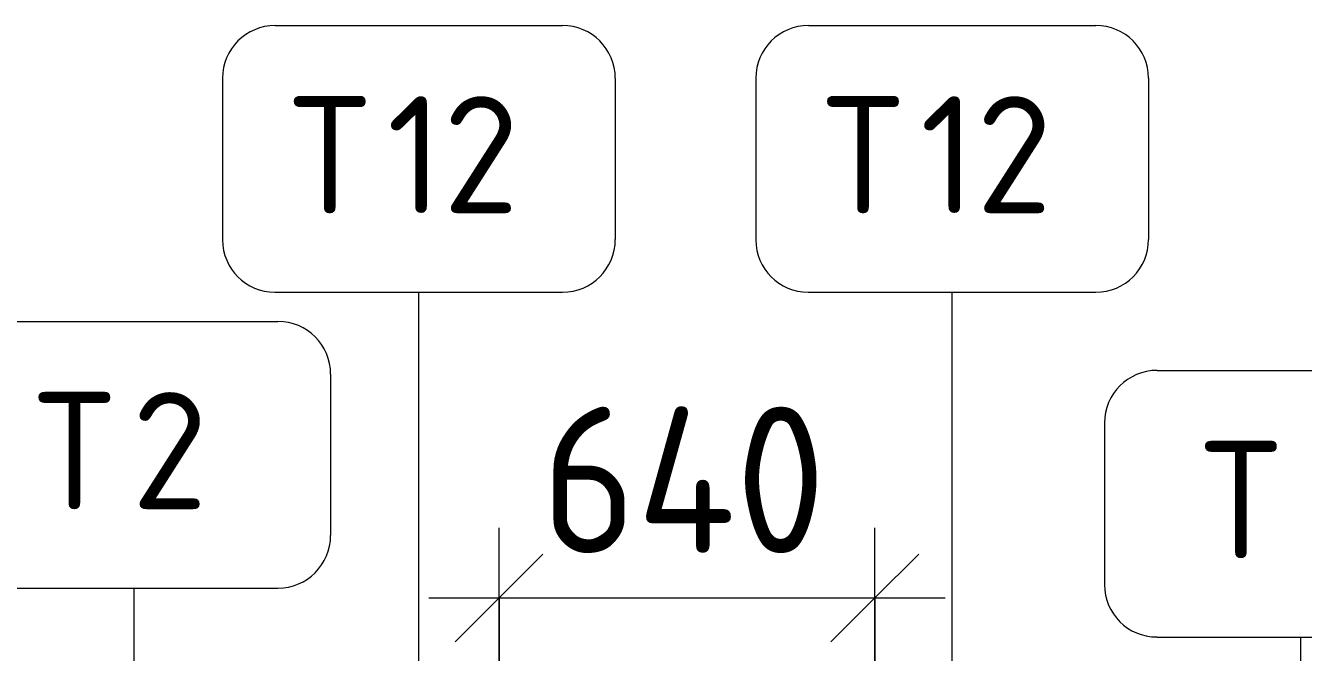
# Model space of a CAD drawing. Header units: millimetres. Extents: x 35092 to 251863, y -8553 to 29549.
# Drawn here: x 59330 to 61513, y 27424 to 28495 of the extents above; entities that cross this region are included whole.
import ezdxf

# ---------------------------------------------------------------- set-up
doc = ezdxf.new("R2010")
doc.units = ezdxf.units.MM
for name, color, linetype, lineweight in [('A-ANNO-DIMS', 7, 'Continuous', 9), ('A-ANNO-DIMS-100', 7, 'Continuous', 9), ('I-FURN-IDEN', 7, 'Continuous', 9)]:
    doc.layers.add(name, color=color, linetype=linetype, lineweight=lineweight)
doc.styles.add('GOST Common', font='GOST_Common.ttf', dxfattribs={"height": 200})
doc.styles.add('ISOCPEUR', font='isocpeur.ttf', dxfattribs={"width": 0.9, "height": 250})
doc.dimstyles.new('ISO-2_5_0_9К_БОЛЬШОЙ', dxfattribs={"dimscale": 304.8, "dimtxt": 248.995294, "dimasz": 0.492126, "dimexe": 0.393701, "dimexo": 0.984252, "dimgap": 0, "dimtad": 1, "dimdec": 0, "dimrnd": 10, "dimzin": 0, "dimdsep": 46, "dimtxsty": 'ISOCPEUR', "dimblk1": 'OBLIQUE', "dimblk2": 'OBLIQUE', "dimsah": 1, "dimcen": 0.09, "dimdle": 0.393701, "dimazin": 0, "dimtfac": 1, "dimtdec": 4, "dimtix": 1, "dimtmove": 0, "dimatfit": 3, "dimfxl": 1, "dimtvp": 1, "dimtolj": 1, "dimtzin": 0, "dimarcsym": 2})

# ---------------------------------------------------------------- blocks, each defined once
blk = doc.blocks.new('Марка_Мебель - В прямоуг_Balcon_Марка-25523697-План расстановки мебели и оборудования 2 этажа в осях 12-23')
at = {"layer": 'I-FURN-IDEN'}
for p, q in [((-2.455, 2.278), (2.455, 2.278)), ((-3.355, 1.378), (-3.355, -1.384)), ((3.355, 1.378), (3.355, -1.378)), ((-2.461, -2.278), (2.455, -2.278))]:
    blk.add_line(p, q, dxfattribs=at)
for centre, radius, start, end in [((-2.455, 1.378), 0.9, 90, 180), ((2.455, 1.378), 0.9, 0, 90), ((-2.461, -1.384), 0.893, 180, 270), ((2.455, -1.378), 0.9, 270, 0)]:
    blk.add_arc(centre, radius, start, end, dxfattribs=at)
blk = doc.blocks.new('DIMBLOCK64-План расстановки мебели и оборудования 2 этажа в осях 12-23')
at = {"layer": 'A-ANNO-DIMS-100'}
for p, q in [((60139, 27179), (60139, 27637.5)), ((60781, 27200), (60781, 27637.5)), ((60019, 27517.5), (60901, 27517.5)), ((60139, 27517.5), (60139, 27179)), ((60781, 27517.5), (60781, 27200))]:
    blk.add_line(p, q, dxfattribs=at)
at = {"layer": 'A-ANNO-DIMS-100', "lineweight": 20}
for p, q in [((60139, 27517.5), (60214, 27592.5)), ((60781, 27517.5), (60856, 27592.5)), ((60139, 27517.5), (60064, 27442.5)), ((60781, 27517.5), (60706, 27442.5))]:
    blk.add_line(p, q, dxfattribs=at)
at = {"layer": 'A-ANNO-DIMS-100', "color": 0, "insert": (60211, 27844.2), "char_height": 250, "width": 597.589, "attachment_point": 1, "line_spacing_factor": 1.149209, "style": 'ISOCPEUR'}
blk.add_mtext('640', dxfattribs=at)
blk = doc.blocks.new('_Oblique')
at = {"color": 0, "linetype": 'ByBlock', "lineweight": -2}
blk.add_line((-0.5, -0.5), (0.5, 0.5), dxfattribs=at)

msp = doc.modelspace()

# ---------------------------------------------------------------- linework, layer by layer
at = {"layer": 'I-FURN-IDEN'}
for p, q in [((60002, 26841.6), (60002, 28039.8)), ((60913.1, 26854.3), (60913.1, 28039.8)), ((59515.7, 26742.5), (59515.7, 27534.3)), ((61508.7, 26628.7), (61508.7, 27450.7))]:
    msp.add_line(p, q, dxfattribs=at)

# ---------------------------------------------------------------- block references
at = {"layer": 'I-FURN-IDEN', "xscale": 99.99999999999993, "yscale": 99.99999999999993, "zscale": 99.99999999999993}
for p in [(60002, 28267.6), (60913.1, 28267.6), (59515.7, 27762.1), (61508.7, 27678.5)]:
    msp.add_blockref('Марка_Мебель - В прямоуг_Balcon_Марка-25523697-План расстановки мебели и оборудования 2 этажа в осях 12-23', p, dxfattribs=at)

# ---------------------------------------------------------------- texts
at = {"layer": 'I-FURN-IDEN', "char_height": 200, "attachment_point": 1, "style": 'GOST Common'}
for s, insert, width in [('\\fGOST Common|b0|i0|c204|p34|;Т', (59782, 28374.6), 200.422), ('12', (59947.4, 28374.6), 296.624), ('\\fGOST Common|b0|i0|c204|p34|;Т', (60693.1, 28374.6), 200.422), ('12', (60858.4, 28374.6), 296.624), ('\\fGOST Common|b0|i0|c204|p34|;Т', (59345.7, 27869.1), 200.422), ('\\fGOST Common|b0|i0|c204|p34|;2', (59511.1, 27869.1), 176.371), ('\\fGOST Common|b0|i0|c204|p34|;Т', (61338.7, 27785.5), 200.422)]:
    msp.add_mtext(s, dxfattribs=dict(at, insert=insert, width=width))

# ---------------------------------------------------------------- dimensions: what is measured, and where the dimension line sits
at = {"layer": 'A-ANNO-DIMS'}
dim = msp.add_linear_dim(base=(60781, 27517.5), p1=(60139, 26879), p2=(60781, 26900), dimstyle='ISO-2_5_0_9К_БОЛЬШОЙ', override={"dimpost": '<>', "dimfxl": 642.343366}, dxfattribs=at)
dim.commit()
dim.dimension.update_dxf_attribs({"geometry": 'DIMBLOCK64-План расстановки мебели и оборудования 2 этажа в осях 12-23', "text_midpoint": (60460, 27642.5)})

doc.saveas('drawing.dxf')
